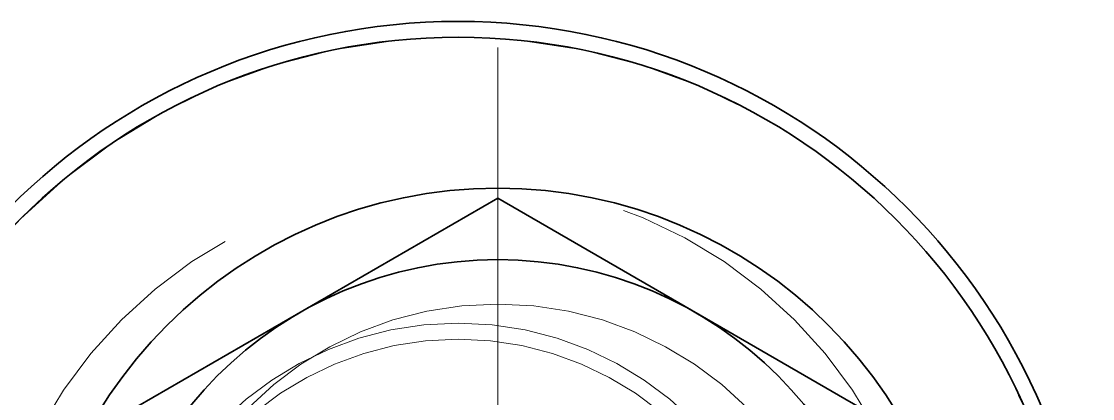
# Model space of a CAD drawing. Header units: millimetres. Extents: x 7914 to 16415, y -883 to 305.
# Drawn here: x 8306.22 to 8319.72, y -62.69 to -57.94 of the extents above; entities that cross this region are included whole.
import ezdxf

# ---------------------------------------------------------------- set-up
doc = ezdxf.new("R2010")
doc.units = ezdxf.units.MM
doc.linetypes.add('CENTER-HOKUTO', pattern=[23, 20, -1, 1, -1])
doc.linetypes.add('HIDDEN-HOKUTO', pattern=[3.8, 2.5, -1.3])
doc.layers.add('AM_7', color=2, linetype='CENTER-HOKUTO', lineweight=30)
doc.layers.add('AM_HID', color=1, linetype='HIDDEN-HOKUTO', lineweight=25)

msp = doc.modelspace()

# ---------------------------------------------------------------- linework, layer by layer
at = {"color": 7, "lineweight": 35, "ltscale": 0.144319}
for p, q in [((8307.223, -63.054), (8312.223, -60.169)), ((8312.223, -60.169), (8317.223, -63.054))]:
    msp.add_line(p, q, dxfattribs=at)
at = {"color": 7, "lineweight": 35}
for centre, radius in [((8311.723, -65.944), 8), ((8311.723, -65.944), 7.8), ((8312.223, -65.944), 5.9), ((8312.223, -65.944), 5)]:
    msp.add_circle(centre, radius, dxfattribs=at)
at = {"layer": 'AM_7', "color": 2, "lineweight": 13}
msp.add_line((8312.223, -58.274), (8312.223, -73.614), dxfattribs=at)
at = {"layer": 'AM_HID', "color": 1, "lineweight": 13, "ltscale": 4}
for centre, radius in [((8311.723, -65.944), 7.8), ((8311.723, -65.944), 6), ((8312.223, -65.944), 4.44), ((8311.723, -65.944), 4.2), ((8311.723, -65.944), 4.2), ((8311.723, -65.944), 4)]:
    msp.add_circle(centre, radius, dxfattribs=at)

doc.saveas('drawing.dxf')
